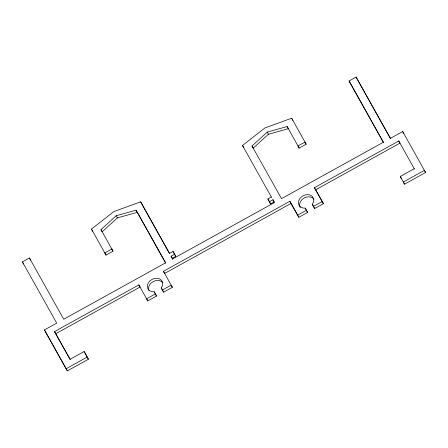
<?xml version="1.0" encoding="UTF-8"?>
<svg xmlns="http://www.w3.org/2000/svg" width="448" height="448" viewBox="0 0 448 448"><rect width="100%" height="100%" fill="white"/><g stroke="black" fill="none" stroke-linecap="round" stroke-linejoin="round"><path stroke-width="0.67" d="M165.754 263.178L137.273 212.33L117.382 217.896L102.144 231.778L100.974 229.622L116.206 215.74L136.097 210.174L165.603 262.836L63.739 319.239L29.422 257.986L22.4 261.873L23.57 264.034M287.134 126.538L288.305 128.699L268.414 134.266L253.182 148.148L252.011 145.992L267.243 132.11L287.134 126.538L299.174 148.098L306.197 144.211L305.026 142.05L298.004 145.942L299.174 148.098M92.635 231.235L91.465 229.079L113.876 211.585L140.638 201.846L169.518 253.4L173.034 251.457L174.586 254.229L175.756 256.385L172.245 258.328L172.866 259.437M243.673 147.605L242.502 145.443L264.914 127.949L291.676 118.216L306.197 144.211M383.522 142.587L349.059 80.993L356.082 77.106L390.398 138.359L402.69 131.55L425.6 172.508L404.527 184.178L400.249 176.478L414.299 168.7M105.991 255.074L113.014 251.182L111.843 249.026L104.821 252.913L105.991 255.074L91.465 229.079M269.041 201.102L267.87 198.94L271.382 196.997M172.245 258.328L171.074 256.172L174.586 254.229M272.933 199.769L269.422 201.712L270.592 203.874L274.103 201.925L272.933 199.769L274.484 202.541L172.626 258.944L171.074 256.172M163.593 292.174L162.422 290.013L171.203 285.152L172.374 287.314L163.593 292.174L161.23 287.885A8.03 6.356 -28.5 0 0 158.413 278.488A8.03 6.356 -28.5 0 0 147.65 284.446A8.03 6.356 -28.5 0 0 154.202 291.777L156.565 296.061L147.784 300.927L138.852 284.911L54.55 331.587L70.078 359.307L84.129 351.523L88.407 359.223L67.329 370.894L44.419 329.935L56.717 323.126L22.4 261.873M289.884 201.275L291.054 203.437L164.606 273.454L163.436 271.298L289.884 201.275L298.822 217.291L307.602 212.43L305.239 208.146A8.03 6.356 -28.5 0 1 298.682 200.816A8.03 6.356 -28.5 0 1 309.445 194.858A8.03 6.356 -28.5 0 1 312.262 204.254L314.625 208.538L323.406 203.678L314.474 187.662L398.77 140.986L414.456 169.047M70.235 359.654L55.726 333.749L140.022 287.067L138.852 284.911M323.406 203.678L315.644 189.818L399.941 143.142L398.77 140.986M297.651 215.135L306.432 210.274M313.454 206.382L322.235 201.522M67.329 370.894L66.158 368.738L87.231 357.067M390.55 138.695L356.082 77.106M349.059 80.993L383.37 142.246L281.512 198.649L252.011 145.992M291.054 203.437L298.822 217.291M242.502 145.443L271.533 197.338M267.87 198.94L270.592 203.874M175.756 256.385L173.034 251.457M169.674 253.742L140.638 201.846M163.436 271.298L172.374 287.314M161.23 287.885L162.422 290.013M156.565 296.061L155.372 293.933L146.614 298.766L147.784 300.927M100.974 229.622L113.014 251.182M88.407 359.223L84.129 351.523M44.419 329.935L66.158 368.738M425.6 172.508L424.43 170.352L403.351 182.022L404.527 184.178M402.69 131.55L403.861 133.706M400.249 176.478L401.419 178.634M291.676 118.216L292.846 120.372M314.474 187.662L315.644 189.818M312.262 204.254L314.625 208.538M267.243 132.11L268.414 134.266M305.239 208.146L307.602 212.43M136.097 210.174L137.273 212.33M116.206 215.74L117.382 217.896M154.202 291.777L155.081 293.395M29.422 257.986L30.598 260.142M54.55 331.587L55.726 333.749M148.926 290.584A8.03 6.356 -28.5 0 1 153.093 281.646A8.03 6.356 -28.5 0 1 162.926 282.834M300.205 207.446A8.03 6.356 -28.5 0 1 303.822 198.19A8.03 6.356 -28.5 0 1 313.958 199.198"/></g></svg>
